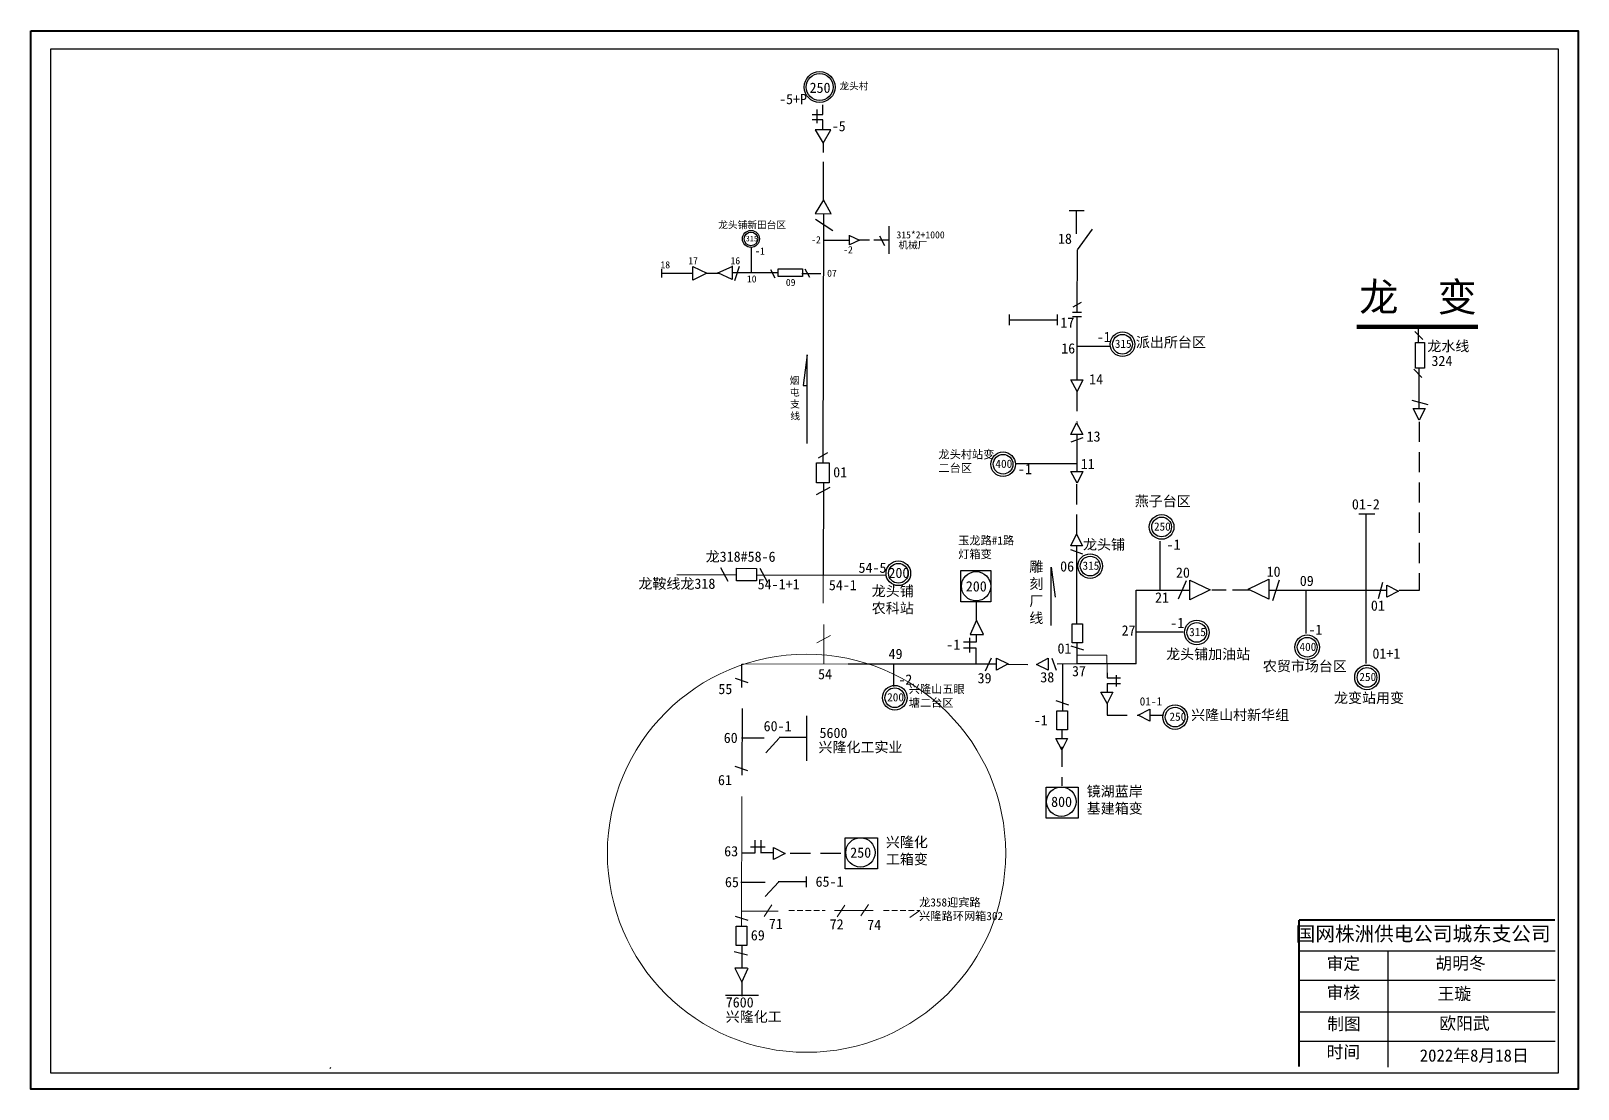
# Model space of a CAD drawing. Extents: x 447 to 823, y -22 to 236.
import ezdxf

# ---------------------------------------------------------------- set-up
doc = ezdxf.new("R2010")
doc.units = 0
doc.header["$LTSCALE"] = 0.774411
doc.linetypes.add('ACAD_ISO02W100', pattern=[15, 12, -3])
doc.linetypes.add('DASHED2', pattern=[9.525, 6.35, -3.175])
doc.layers.get('0').update_dxf_attribs({"linetype": 'CONTINUOUS'})
doc.layers.add('Layer2', color=1, linetype='CONTINUOUS')
doc.styles.add('SimSun_txtstyle_2.00_0_0', font='', dxfattribs={"height": 2})
doc.styles.add('SimSun_txtstyle_2.50_0_0', font='', dxfattribs={"height": 2.5})
doc.styles.add('SimSun_txtstyle_200.00_0_0200', font='', dxfattribs={"height": 200})
doc.styles.get("Standard").update_dxf_attribs({"font": '', "height": 2.5})
doc.styles.add('仿宋_txtstyle_1.73_0_0', font='simfang.ttf', dxfattribs={"height": 1.728665})
doc.styles.add('仿宋_txtstyle_2.50_0_0', font='simfang.ttf', dxfattribs={"height": 2.5})
doc.styles.add('仿宋_txtstyle_3.00_0_0', font='simfang.ttf', dxfattribs={"height": 3})
doc.styles.add('仿宋_txtstyle_7.00_0_0', font='simfang.ttf', dxfattribs={"height": 7})
doc.styles.add('字体', font='simkai_0.ttf', dxfattribs={"height": 2.5})
doc.styles.add('宋体_txtstyle_2.50_0_0', font='', dxfattribs={"height": 2.5})
doc.styles.add('楷体_GB2312_txtstyle_3.00_0_0', font='simkai_0.ttf', dxfattribs={"height": 3})
doc.styles.add('楷体_GB2312_txtstyle_3.50_0_0', font='SIMKAI.TTF', dxfattribs={"height": 3.5})
doc.styles.add('楷体_GB2312_txtstyle_300.00_0_0300', font='SIMKAI.TTF', dxfattribs={"height": 300})
doc.styles.get('SimSun_txtstyle_2.00_0_0').set_extended_font_data('SimSun')
doc.styles.get('SimSun_txtstyle_2.50_0_0').set_extended_font_data('SimSun')
doc.styles.get('SimSun_txtstyle_200.00_0_0200').set_extended_font_data('SimSun')
doc.styles.get('Standard').set_extended_font_data('SimSun')
doc.styles.get('宋体_txtstyle_2.50_0_0').set_extended_font_data('宋体')

msp = doc.modelspace()

# ---------------------------------------------------------------- linework, layer by layer
at = {"color": 0}
for p, q in [((636.82, 215.46), (639.4, 215.46)), ((637.97, 216.69), (637.97, 213.37)), ((639.4, 215.46), (639.4, 217.84)), ((639.4, 214.19), (636.82, 214.19)), ((639.4, 211.69), (639.4, 214.19)), ((637.67, 189.97), (641.82, 187.22))]:
    msp.add_line(p, q, dxfattribs=at)
at = {"color": 0, "linetype": 'ACAD_ISO02W100'}
for p, q in [((639.54, 194.61), (639.54, 208.57)), ((784.49, 160.04), (784.49, 163.12))]:
    msp.add_line(p, q, dxfattribs=at)
at = {"color": 0, "linetype": 'Continuous'}
for p, q in [((639.51, 130.7), (639.67, 191.26)), ((701.23, 186.36), (701.23, 192.1)), ((639.55, 184.81), (645.89, 184.81)), ((645.91, 185.98), (648.33, 184.82)), ((648.33, 184.82), (645.91, 183.74)), ((645.93, 183.7), (645.93, 186.03)), ((650.78, 184.8), (647.86, 184.8)), ((655.5, 184.8), (651.81, 184.8)), ((653.23, 185.88), (654.45, 183.58)), ((655.49, 188.23), (655.49, 181.53)), ((701.41, 182.49), (705.12, 187.49)), ((621.95, 182.95), (621.95, 176.91)), ((701.38, 167.33), (701.43, 182.43)), ((607.72, 175.1), (607.72, 178.43)), ((607.72, 178.43), (611.18, 176.77)), ((613.84, 176.9), (617.3, 178.43)), ((617.3, 178.56), (617.3, 175.23)), ((619.04, 178.42), (617.91, 174.94)), ((626.68, 177.68), (627.71, 175.66)), ((635, 177.82), (636.19, 175.82)), ((611.18, 176.77), (607.72, 175.1)), ((611.17, 176.77), (614.1, 176.77)), ((617.3, 175.23), (613.84, 176.9)), ((700.4, 168.63), (702.44, 169.74)), ((684.83, 166.74), (684.83, 164.11)), ((696.48, 166.74), (696.48, 164.11)), ((700.24, 167.33), (702.41, 167.33)), ((700.24, 166.24), (702.41, 166.24)), ((701.26, 166.15), (701.27, 150.88)), ((684.83, 165.45), (696.31, 165.46)), ((785.57, 160.64), (783.6, 162.62)), ((701.39, 158.99), (709.33, 158.99)), ((635.61, 156.9), (634.61, 149.45)), ((635.61, 135.34), (635.61, 156.9)), ((701.33, 147.98), (699.85, 150.81)), ((699.85, 150.81), (702.75, 150.81)), ((702.75, 150.81), (701.33, 147.98)), ((785.33, 151.41), (783.36, 153.39)), ((784.58, 153.46), (784.58, 143.93)), ((634.61, 149.45), (635.49, 149.45)), ((782.88, 145.88), (786.8, 144.84)), ((783.19, 143.86), (786.09, 143.86)), ((784.67, 141.03), (783.19, 143.86)), ((786.09, 143.86), (784.67, 141.03)), ((699.82, 137.51), (701.23, 140.34)), ((701.23, 140.34), (702.72, 137.51)), ((702.72, 137.51), (699.82, 137.51)), ((702.76, 136.69), (699.82, 135.64)), ((638.36, 131.85), (640.66, 133.08)), ((701.33, 125.68), (699.85, 128.51)), ((699.85, 128.51), (702.75, 128.51)), ((702.75, 128.51), (701.33, 125.68)), ((637.88, 122.86), (641.21, 124.63)), ((769.98, 118.19), (773.82, 118.19)), ((771.71, 81.72), (771.71, 118.04)), ((699.8, 110.38), (701.22, 113.21)), ((701.22, 113.21), (702.7, 110.38)), ((702.7, 110.38), (699.8, 110.38)), ((702.71, 108.36), (699.81, 109.4)), ((721.59, 99.63), (721.59, 111.49)), ((616.37, 101.69), (614.61, 105.02)), ((695.04, 90.93), (695.04, 105.14)), ((695.04, 105.14), (696.03, 97.87)), ((727.94, 101.89), (726, 97.41)), ((728.78, 97.24), (728.78, 102.05)), ((728.78, 102.05), (733.78, 99.65)), ((743.03, 99.83), (748.03, 102.24)), ((748.03, 102.24), (748.03, 97.42)), ((750.55, 102.03), (748.92, 97)), ((715.74, 99.54), (728.8, 99.55)), ((733.78, 99.65), (728.78, 97.24)), ((734.15, 99.65), (737.69, 99.65)), ((739.17, 99.65), (743.4, 99.65)), ((748.03, 97.42), (743.03, 99.83)), ((748.3, 99.57), (776.54, 99.58)), ((757.14, 89.06), (757.14, 99.57)), ((774.78, 97.57), (775.82, 101.49)), ((776.8, 97.88), (776.8, 100.78)), ((776.8, 100.78), (779.63, 99.37)), ((779.63, 99.37), (776.8, 97.88)), ((701.37, 81.61), (701.38, 86.7)), ((715.81, 89.45), (727.21, 89.45)), ((681.73, 80.11), (681.73, 83.01)), ((681.73, 83.01), (684.56, 81.59)), ((691.44, 81.49), (694.27, 82.98)), ((694.27, 82.98), (694.27, 80.07)), ((695.17, 83.01), (696.23, 80.07)), ((703.01, 84.93), (699.91, 85.97)), ((684.56, 81.59), (681.73, 80.11)), ((694.27, 80.07), (691.44, 81.49)), ((697.76, 81.51), (697.76, 70.36)), ((699.31, 71.59), (696.21, 72.63)), ((635.53, 58.04), (635.53, 68.93)), ((716.23, 69.1), (719.07, 70.58)), ((719.07, 67.68), (716.23, 69.1)), ((719.07, 70.58), (719.07, 67.68)), ((619.58, 63.62), (625.16, 63.62)), ((628.81, 63.49), (625.5, 59.96)), ((628.81, 63.75), (635.53, 63.75)), ((622.84, 38.68), (622.84, 35.54)), ((624.35, 38.68), (624.35, 35.54)), ((619.69, 35.61), (622.84, 35.61)), ((621.83, 37.06), (625.36, 37.06)), ((627.38, 35.61), (624.35, 35.61)), ((619.47, 28.48), (625.35, 28.48)), ((628.71, 28.51), (625.4, 24.98)), ((628.57, 28.58), (635.29, 28.58)), ((635.41, 27.24), (635.41, 29.83)), ((621.24, 19.08), (618.13, 20.11)), ((621.06, 10.63), (617.79, 11.49)), ((619.68, 13.04), (619.68, 7.7)), ((755.4, 11.7), (817.77, 11.7)), ((777.05, 11.69), (777.05, -16.64)), ((621.06, 7.53), (617.96, 7.53)), ((755.4, 4.6), (817.77, 4.6)), ((755.4, -3.16), (817.77, -3.16)), ((755.4, -10.26), (817.77, -10.26))]:
    msp.add_line(p, q, dxfattribs=at)
for p, q in [((699.45, 192.09), (703.03, 192.04)), ((600.16, 177.8), (600.16, 175.73)), ((607.74, 176.71), (600.16, 176.71)), ((628.51, 176.9), (617.34, 176.9)), ((686.31, 130.4), (701.2, 130.4)), ((603.83, 103.37), (618.31, 103.35)), ((676.74, 81.66), (676.74, 85.47)), ((715.73, 81.6), (701.37, 81.61))]:
    msp.add_line(p, q)
at = {"linetype": 'DASHED2'}
for p, q in [((634.31, 176.73), (638.91, 176.73)), ((676.86, 92), (676.86, 96.83)), ((680.41, 82.99), (678.99, 79.86)), ((701.37, 81.61), (694.27, 81.53)), ((708.63, 76.81), (711.92, 76.81)), ((708.64, 78.22), (711.92, 78.22)), ((710.89, 78.88), (710.89, 76.14)), ((708.63, 71.93), (708.63, 69.09)), ((708.63, 69.09), (716.32, 69.09)), ((631.48, 35.49), (644.75, 35.49))]:
    msp.add_line(p, q, dxfattribs=at)
at = {"color": 0, "linetype": 'DASHED2'}
for p, q in [((701.28, 148.08), (701.29, 140.44)), ((784.68, 140.59), (784.68, 99.51)), ((701.28, 113.09), (701.28, 125.98)), ((784.68, 99.51), (779.65, 99.51)), ((684.46, 81.54), (691.44, 81.49)), ((697.66, 61.43), (697.66, 51.91))]:
    msp.add_line(p, q, dxfattribs=at)
at = {"color": 0, "linetype": 'ByBlock'}
for p, q in [((701.28, 137.4), (701.29, 128.49)), ((719.18, 69.14), (722.36, 69.14))]:
    msp.add_line(p, q, dxfattribs=at)
at = {"linetype": 'Continuous'}
for p, q in [((639.55, 125.69), (639.52, 103.23)), ((701.28, 91.33), (701.28, 110.38)), ((625.92, 101.56), (624.16, 104.89)), ((715.73, 81.6), (715.73, 99.54)), ((676.82, 92.24), (675.27, 88.79)), ((678.55, 88.79), (676.82, 92.24)), ((676.78, 86.93), (673.65, 86.93)), ((675.16, 87.94), (675.16, 84.41)), ((675.27, 88.79), (678.55, 88.79)), ((676.78, 88.65), (676.78, 86.93)), ((676.78, 85.42), (673.65, 85.42)), ((619.71, 75.88), (619.71, 81.56)), ((645.61, 81.61), (681.68, 81.61)), ((656.73, 76.11), (656.73, 81.75)), ((708.63, 79.46), (708.63, 78.22)), ((621.22, 76.99), (618.12, 78.02)), ((708.63, 76.81), (708.63, 74.8)), ((707.15, 74.76), (710.05, 74.76)), ((708.63, 71.93), (707.15, 74.76)), ((710.05, 74.76), (708.63, 71.93)), ((619.77, 70.75), (619.73, 54.48)), ((697.61, 65.53), (697.61, 63.51)), ((696.14, 63.47), (699.04, 63.47)), ((697.62, 60.64), (696.14, 63.47)), ((699.04, 63.47), (697.62, 60.64)), ((621.19, 55.59), (618.09, 56.62)), ((627.44, 33.96), (627.44, 36.86)), ((627.44, 36.86), (630.27, 35.44)), ((630.27, 35.44), (627.44, 33.96)), ((617.96, 7.53), (619.68, 4.08)), ((619.68, 4.08), (621.24, 7.53)), ((619.68, 4.25), (619.68, 0.65)), ((623.78, 0.82), (615.69, 0.82))]:
    msp.add_line(p, q, dxfattribs=at)
at = {"linetype": 'Continuous', "lineweight": 0, "ltscale": 0.943423}
for q in [(623.19, 103.23), (654.61, 103.23)]:
    msp.add_line((639.52, 103.23), q, dxfattribs=at)
at = {"linetype": 'Continuous', "lineweight": 0, "ltscale": 0.615475}
msp.add_line((639.5, 96.38), (639.52, 103.23), dxfattribs=at)
at = {"linetype": 'Continuous', "lineweight": 0, "ltscale": 1.395578}
for p, q in [((639.63, 81.65), (639.63, 91.21)), ((637.96, 86.72), (641.31, 88.54))]:
    msp.add_line(p, q, dxfattribs=at)
at = {"color": 7, "linetype": 'Continuous', "lineweight": 0, "ltscale": 0.598207}
msp.add_line((701.38, 83.72), (708.62, 83.78), dxfattribs=at)
at = {"color": 7, "linetype": 'Continuous', "lineweight": 0, "ltscale": 0.553896}
msp.add_line((708.62, 83.78), (708.63, 79.46), dxfattribs=at)
at = {"linetype": 'Continuous', "lineweight": 0, "ltscale": 0.082022}
msp.add_line((646, 81.61), (619.71, 81.56), dxfattribs=at)
at = {"color": 7, "linetype": 'Continuous', "lineweight": 0, "ltscale": 0.374438}
msp.add_line((619.72, 49.35), (619.64, 17.63), dxfattribs=at)
at = {"color": 7, "linetype": 'Continuous', "lineweight": 0, "ltscale": 0.275223}
for p, q in [((627, 22.91), (625.13, 20.1)), ((644.76, 22.83), (642.88, 20.02)), ((650.55, 23.02), (648.68, 20.22)), ((642.29, 21.51), (651.65, 21.56))]:
    msp.add_line(p, q, dxfattribs=at)
at = {"color": 7, "linetype": 'Continuous', "lineweight": 0, "ltscale": 0.891724}
msp.add_line((619.65, 21.35), (628.57, 21.35), dxfattribs=at)
at = {"color": 7, "linetype": 'DASHED2', "lineweight": 0, "ltscale": 0.275223}
for p, q in [((631.16, 21.51), (640.02, 21.51)), ((654.21, 21.56), (663.07, 21.56))]:
    msp.add_line(p, q, dxfattribs=at)
at = {"color": 7, "linetype": 'Continuous', "lineweight": 0, "ltscale": 0.23596}
msp.add_line((663.07, 21.56), (660.63, 19.8), dxfattribs=at)
at = {"color": 1, "linetype": 'DASHED2'}
msp.add_line((519.39, -16.95), (519.59, -16.66), dxfattribs=at)
at = {"color": 0, "lineweight": 40}
msp.add_lwpolyline([(446.55, 235.81), (823.35, 235.81), (823.35, -21.96), (446.55, -21.96)], close=True, dxfattribs=at)
at = {"color": 0}
for points in [[(451.36, 231.48), (818.54, 231.48), (818.54, -18.11), (451.36, -18.11)], [(641.35, 211.73), (637.58, 211.68), (639.5, 208.44)], [(639.59, 194.65), (637.58, 191.37), (641.43, 191.26)]]:
    msp.add_lwpolyline(points, close=True, dxfattribs=at)
at = {"color": 0, "linetype": 'Continuous'}
for points in [[(628.5, 175.95), (628.5, 177.82), (634.45, 177.82), (634.45, 175.95)], [(785.96, 159.94), (785.96, 153.68), (783.74, 153.68), (783.74, 159.94)], [(702.7, 91.37), (702.7, 86.71), (700.11, 86.71), (700.11, 91.37)], [(698.97, 70.21), (698.97, 65.56), (696.38, 65.56), (696.38, 70.21)], [(620.89, 17.7), (620.89, 13.04), (618.31, 13.04), (618.31, 17.7)]]:
    msp.add_lwpolyline(points, close=True, dxfattribs=at)
for points, const_width in [([(769.4, 163.72), (799, 163.72)], 1), ([(755.36, 19.2), (755.36, -16.53)], 0.5), ([(755.4, 19.2), (817.77, 19.2)], 0.5)]:
    msp.add_lwpolyline(points, dxfattribs=dict(at, const_width=const_width))
at = {"linetype": 'DASHED2'}
for points in [[(637.88, 130.56), (640.96, 130.56), (640.96, 125.69), (637.88, 125.69)], [(618.39, 101.82), (618.39, 104.9), (623.26, 104.89), (623.26, 101.81)]]:
    msp.add_lwpolyline(points, close=True, dxfattribs=at)
for points in [[(672.99, 104.35), (680.31, 104.35), (680.31, 96.71), (672.99, 96.71)], [(693.79, 51.61), (701.64, 51.61), (701.64, 44.05), (693.79, 44.05)], [(644.86, 39.23), (652.72, 39.23), (652.72, 31.67), (644.86, 31.67)]]:
    msp.add_lwpolyline(points, close=True)
for centre, radius in [((638.64, 222.14), 3.77), ((638.64, 222.14), 3.29), ((657.81, 103.69), 3)]:
    msp.add_circle(centre, radius)
at = {"color": 0}
for centre, radius in [((621.92, 185.15), 2.07), ((712.4, 159.48), 3), ((683.32, 130.25), 3), ((721.93, 114.97), 3), ((704.53, 105.44), 3), ((730.5, 89.27), 3), ((757.38, 85.67), 3), ((771.95, 78.33), 3), ((656.95, 73.38), 3), ((725.21, 68.65), 3)]:
    msp.add_circle(centre, radius, dxfattribs=at)
at = {"color": 0, "linetype": 'Continuous'}
for centre in [(676.74, 100.53), (697.51, 48.05), (648.58, 35.68)]:
    msp.add_circle(centre, 3.58, dxfattribs=at)
at = {"color": 12, "linetype": 'Continuous', "lineweight": 0, "ltscale": 1.685812, "true_color": 0xc00000}
msp.add_circle((635.45, 35.49), 48.5, dxfattribs=at)
at = {"layer": 'Layer2', "color": 0, "linetype": 'Continuous'}
for centre, radius in [((621.92, 185.15), 1.66), ((712.4, 159.48), 2.4), ((683.32, 130.25), 2.4), ((721.93, 114.97), 2.4), ((657.81, 103.69), 2.4), ((704.53, 105.44), 2.4), ((730.5, 89.27), 2.4), ((757.38, 85.67), 2.4), ((771.95, 78.33), 2.4), ((656.95, 73.38), 2.4), ((725.21, 68.65), 2.4)]:
    msp.add_circle(centre, radius, dxfattribs=at)

# ---------------------------------------------------------------- texts
at = {"color": 0, "attachment_point": 1}
for s, insert, char_height, width in [('250', (636.19, 223.22), 2.5, 5.2744), ('315', (620.64, 185.92), 1.383, 3.3451), ('315', (710.54, 160.6), 2, 4.8377), ('400', (681.46, 131.37), 2, 4.8377), ('250', (720.07, 116.08), 2, 4.8377), ('315', (702.67, 106.55), 2, 4.8377), ('315', (728.64, 90.38), 2, 4.8377), ('400', (755.52, 86.78), 2, 4.8377), ('250', (770.1, 79.44), 2, 4.8377), ('250', (723.85, 69.76), 2, 4.8377)]:
    msp.add_mtext(s, dxfattribs=dict(at, insert=insert, char_height=char_height, width=width))
at = {"color": 0, "linetype": 'Continuous', "attachment_point": 1}
for s, insert, char_height, width, style in [('龙头村', (643.45, 223.24), 1.729, 18.2534, '仿宋_txtstyle_1.73_0_0'), ('龙头铺新田台区', (613.95, 189.43), 1.729, 18.2534, '仿宋_txtstyle_1.73_0_0'), ('{\\fSimSun|b0|i0|c134|p2;龙头村站变二台区}', (667.57, 133.65), 2, 13.6078, '字体'), ('{\\fSimSun|b0|i0|c134|p2;玉龙路#1路灯箱变}', (672.39, 112.68), 2, 13.6078, '字体'), ('{\\fSimSun|b0|i0|c134|p2;兴隆山五眼塘二台区}', (660.34, 76.48), 2, 15.5726, '字体'), ('{\\fSimSun|b0|i0|c134|p2;镜湖蓝岸基建箱变}', (703.69, 51.83), 2.5, 16.2755, '字体'), ('{\\fSimSun|b0|i0|c134|p2;兴隆化工箱变}', (654.77, 39.45), 2.5, 10.9783, '字体')]:
    msp.add_mtext(s, dxfattribs=dict(at, insert=insert, char_height=char_height, width=width, style=style))
for s, insert, char_height, width in [('-5+P', (628.76, 220.47), 2.5, 5.7747), ('-5', (641.58, 213.88), 2.5, 5.7747), ('-2', (636.58, 185.81), 1.729, 3.9105), ('315*2+1000', (657.34, 187), 1.729, 3.9105), ('18', (696.68, 186.45), 2.5, 5.6554), ('-1', (622.92, 183.06), 1.729, 3.9105), ('-2', (644.37, 183.38), 1.729, 3.9105), ('18', (599.88, 179.7), 1.729, 3.9105), ('17', (606.64, 180.69), 1.729, 3.9105), ('16', (616.93, 180.7), 1.729, 3.9105), ('07', (640.46, 177.64), 1.729, 3.9105), ('10', (620.92, 176.26), 1.729, 3.9105), ('09', (630.41, 175.42), 1.729, 3.9105), ('17', (697.28, 166), 2.5, 5.6554), ('-1', (706.14, 162.52), 2.5, 5.6554), ('16', (697.48, 159.73), 2.5, 5.6554), ('龙水线', (786.65, 160.28), 2.5, 11.025), ('324', (787.65, 156.69), 2.5, 5.6554), ('14', (704.28, 152.19), 2.5, 5.6554), ('13', (703.65, 138.27), 2.5, 5.6554), ('01', (641.94, 129.56), 2.5, 5.6554), ('-1', (686.94, 130.33), 2.5, 5.6554), ('11', (702.24, 131.59), 2.5, 5.6554), ('01-2', (768.27, 121.75), 2.5, 5.6554), ('-1', (723.13, 111.94), 2.5, 5.6554), ('06', (697.21, 106.62), 2.5, 5.6554), ('10', (747.5, 105.34), 2.5, 5.6554), ('09', (755.58, 103.1), 2.5, 5.6554), ('21', (720.34, 99.05), 2.5, 5.6554), ('01', (772.9, 97.07), 2.5, 5.6554), ('27', (712.18, 91.02), 2.5, 5.6554), ('-1', (724.04, 92.85), 2.5, 5.6554), ('-1', (757.68, 91.2), 2.5, 5.6554), ('01', (696.57, 86.63), 2.5, 5.6554), ('01+1', (773.27, 85.39), 2.5, 5.6554), ('39', (677.11, 79.4), 2.5, 5.6554), ('-1', (690.79, 69.14), 2.5, 5.6554), ('60', (615.28, 64.86), 2.5, 5.6554), ('60-1', (625, 67.71), 2.5, 5.6554), ('5600', (638.61, 66.06), 2.5, 5.6554), ('800', (695.01, 49.28), 2.5, 5.6554), ('63', (615.39, 37.24), 2.5, 5.6554), ('250', (646.09, 36.9), 2.5, 5.6554), ('65', (615.58, 29.73), 2.5, 5.6554), ('65-1', (637.65, 29.83), 2.5, 5.6554), ('69', (621.88, 16.76), 2.5, 5.6554)]:
    msp.add_mtext(s, dxfattribs=dict(at, insert=insert, char_height=char_height, width=width))
at = {"color": 7, "linetype": 'Continuous', "attachment_point": 1}
for s, insert, char_height, width, style in [('机械厂', (657.82, 184.52), 1.729, 18.2534, '仿宋_txtstyle_1.73_0_0'), ('龙  变', (770.06, 174.49), 7, 39.4167, '仿宋_txtstyle_7.00_0_0'), ('派出所台区', (715.66, 161.23), 2.5, 26.3981, '仿宋_txtstyle_2.50_0_0'), ('燕子台区', (715.39, 122.52), 2.5, 26.3981, '仿宋_txtstyle_2.50_0_0'), ('龙头铺', (702.78, 111.96), 2.5, 26.3981, '宋体_txtstyle_2.50_0_0'), ('雕\\P刻\\P厂\\P线', (689.71, 106.56), 2.5, 26.3981, '仿宋_txtstyle_2.50_0_0'), ('龙头铺加油站', (723.03, 85.25), 2.5, 32.6963, '仿宋_txtstyle_2.50_0_0'), ('农贸市场台区', (746.58, 82.31), 2.5, 26.3981, '仿宋_txtstyle_2.50_0_0'), ('01-1', (716.59, 73.49), 2, 5.6554, 'SimSun_txtstyle_2.00_0_0'), ('龙变站用变', (763.92, 74.58), 2.5, 26.3981, '仿宋_txtstyle_2.50_0_0'), ('兴隆山村新华组', (729.11, 70.44), 2.5, 26.3981, '仿宋_txtstyle_2.50_0_0'), ('兴隆化工实业', (638.35, 62.58), 2.5, 26.3981, '仿宋_txtstyle_2.50_0_0'), ('61', (613.88, 54.58), 2.5, 5.6554, 'SimSun_txtstyle_2.50_0_0'), ('71', (626.27, 19.55), 2.5, 5.6554, 'SimSun_txtstyle_2.50_0_0'), ('72', (641.09, 19.43), 2.5, 5.6554, 'SimSun_txtstyle_2.50_0_0'), ('74', (650.22, 19.28), 2.5, 5.6554, 'SimSun_txtstyle_2.50_0_0'), ('国网株洲供电公司城东支公司', (754.6, 17.62), 3.5, 82.0179, '楷体_GB2312_txtstyle_3.50_0_0'), ('审定', (762.1, 10.14), 3, 23.4615, '仿宋_txtstyle_3.00_0_0'), ('胡明冬', (788.6, 10.2), 3, 23.4615, '楷体_GB2312_txtstyle_3.00_0_0'), ('审核', (762.1, 3.07), 3, 23.4615, '仿宋_txtstyle_3.00_0_0'), ('兴隆化工', (615.77, -3.07), 2.5, 26.3981, '仿宋_txtstyle_2.50_0_0'), ('制图', (762.26, -4.55), 3, 23.4615, '仿宋_txtstyle_3.00_0_0'), ('欧阳武', (789.55, -4.44), 3, 59.45, '楷体_GB2312_txtstyle_3.00_0_0'), ('时间', (762.1, -11.43), 3, 23.4615, '仿宋_txtstyle_3.00_0_0')]:
    msp.add_mtext(s, dxfattribs=dict(at, insert=insert, char_height=char_height, width=width, style=style))
for s, insert, char_height, width, rotation, style in [('烟屯支线', (631.33, 151.49), 1.729, 1.8604, 1.0491, '仿宋_txtstyle_1.73_0_0'), ('龙318#58-6', (610.89, 109.01), 2.5, 18.1325, 359.9097, 'SimSun_txtstyle_2.50_0_0')]:
    msp.add_mtext(s, dxfattribs=dict(at, insert=insert, char_height=char_height, width=width, rotation=rotation, style=style))
at = {"linetype": 'Continuous', "char_height": 2.5, "attachment_point": 1}
for s, insert, width, style in [('54-5', (648.11, 106.3), 5.6554, 'SimSun_txtstyle_2.50_0_0'), ('54-1+1', (623.55, 102.28), 5.6554, 'SimSun_txtstyle_2.50_0_0'), ('54-1', (640.88, 102.07), 5.6554, 'SimSun_txtstyle_2.50_0_0'), ('{\\fSimSun|b0|i0|c134|p2;龙头铺农科站}', (651.33, 100.61), 11.907, '字体'), ('54', (638.26, 80.37), 13.3664, 'SimSun_txtstyle_2.50_0_0')]:
    msp.add_mtext(s, dxfattribs=dict(at, insert=insert, width=width, style=style))
at = {"color": 0, "linetype": 'Continuous', "insert": (594.5, 102.43), "char_height": 2.5, "width": 24.2284, "attachment_point": 1, "rotation": 359.9097}
msp.add_mtext('龙鞍线龙318', dxfattribs=at)
at = {"linetype": 'Continuous', "char_height": 2.5, "attachment_point": 1}
for s, insert, width in [('200', (655.39, 105.05), 5.6554), ('20', (725.42, 105.11), 5.6554), ('200', (674.24, 101.76), 5.6554), ('-1', (669.49, 87.56), 5.6554), ('49', (655.43, 85.31), 5.6554), ('38', (692.38, 79.62), 5.6554), ('37', (700.1, 81.11), 5.6554), ('55', (613.97, 76.76), 13.3664), ('-2', (657.81, 79.06), 5.6554), ('7600', (615.77, 0.42), 5.6554)]:
    msp.add_mtext(s, dxfattribs=dict(at, insert=insert, width=width))
at = {"insert": (655.09, 74.49), "char_height": 2, "width": 4.8377, "attachment_point": 1}
msp.add_mtext('200', dxfattribs=at)
at = {"color": 1, "linetype": 'Continuous', "lineweight": 0, "ltscale": 0.606892, "true_color": 0xff0000, "insert": (662.87, 24.52), "char_height": 2, "attachment_point": 1, "style": 'SimSun_txtstyle_200.00_0_0200'}
msp.add_mtext('龙358迎宾路^M^J兴隆路环网箱302', dxfattribs=at)
at = {"color": 7, "linetype": 'Continuous', "true_color": 0xffffff, "insert": (789.13, 2.78), "char_height": 3, "width": 33.0539, "attachment_point": 1, "style": '字体'}
msp.add_mtext('{\\fSimSun|b0|i0|c134|p2;王璇}', dxfattribs=at)
at = {"color": 7, "linetype": 'Continuous', "lineweight": 0, "ltscale": 1.685812, "insert": (784.79, -12.28), "char_height": 3, "attachment_point": 1, "style": '楷体_GB2312_txtstyle_300.00_0_0300'}
msp.add_mtext('2022年8月18日', dxfattribs=at)

doc.saveas('drawing.dxf')
